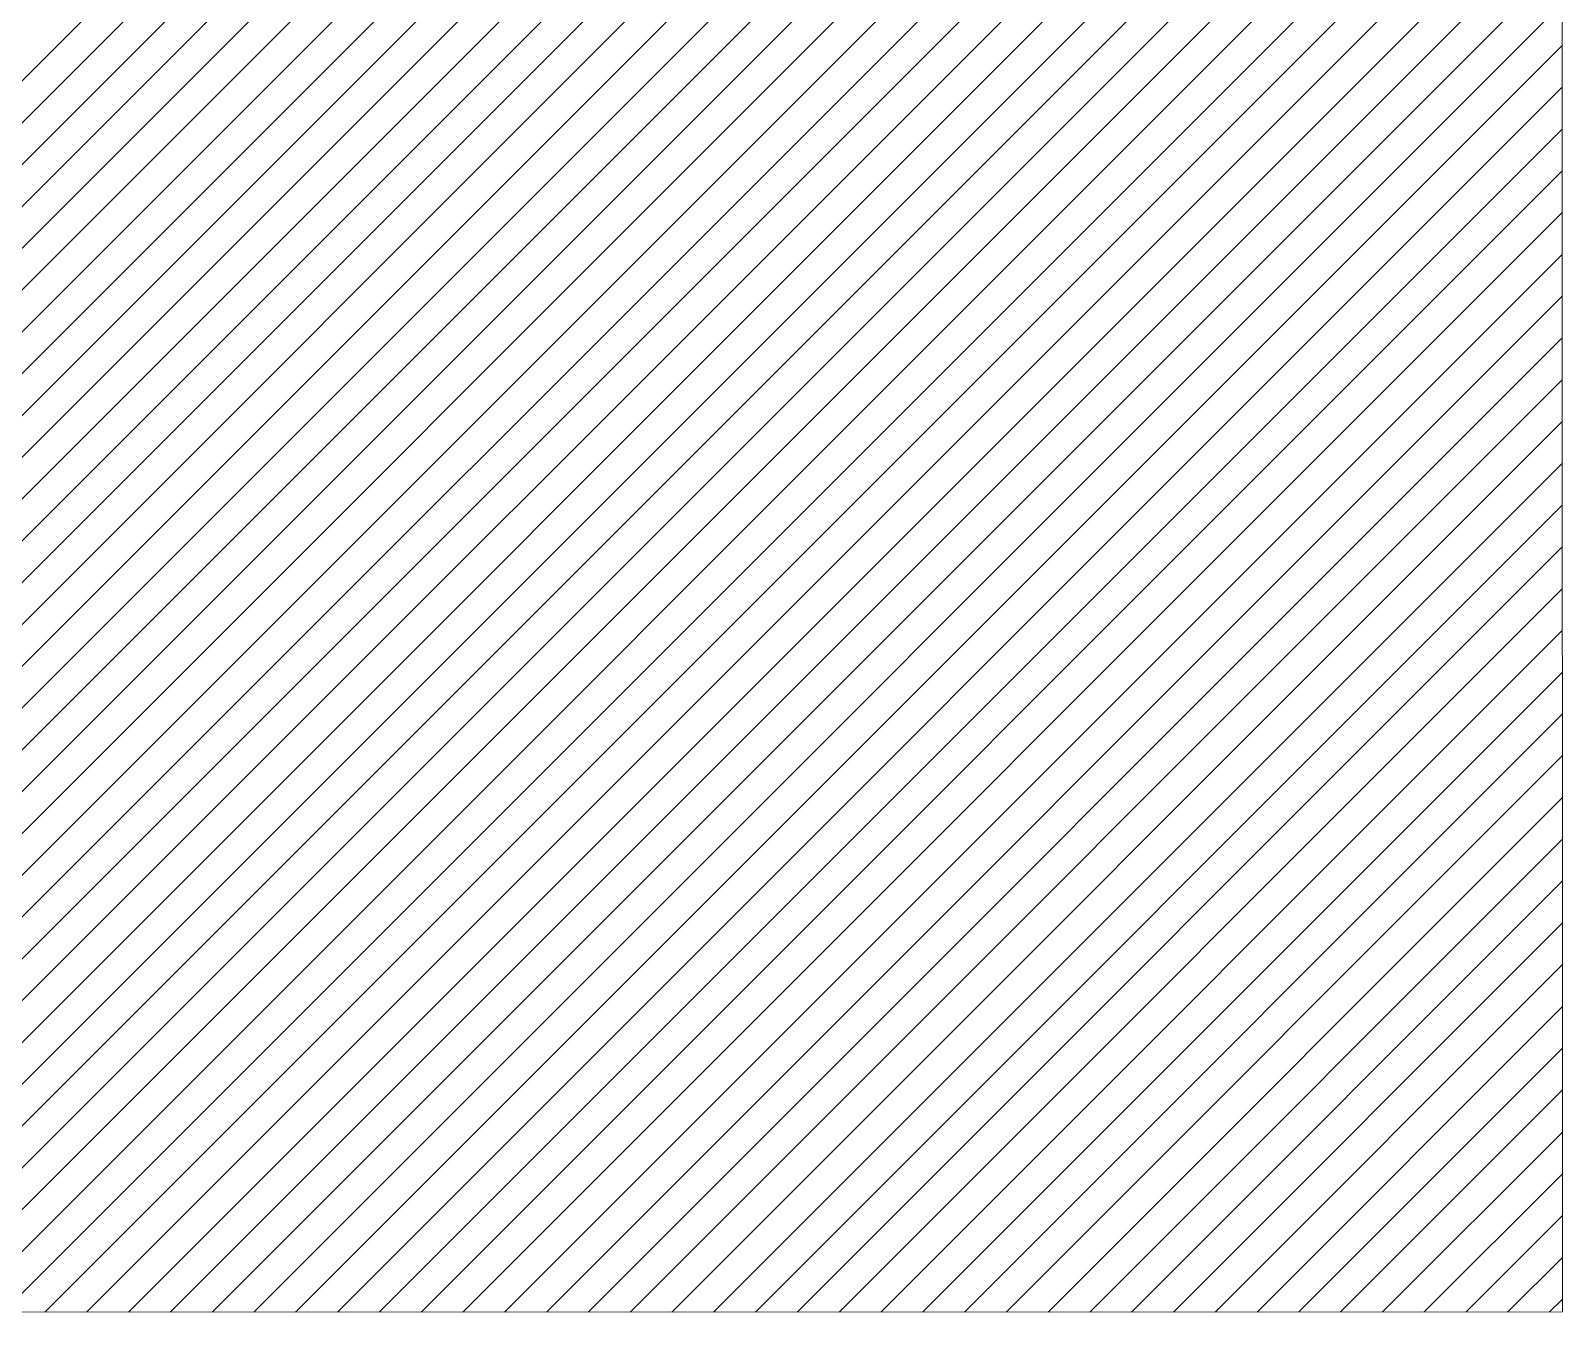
# Model space of a CAD drawing. Header units: centimetres. Extents: x 382474 to 805140, y 51501 to 135682.
# Drawn here: x 389468.836 to 389469.416, y 64864.03 to 64864.517 of the extents above; entities that cross this region are included whole.
import ezdxf

# ---------------------------------------------------------------- set-up
doc = ezdxf.new("R2010")
doc.units = ezdxf.units.CM
doc.layers.add('AR-FURNITURE', color=251, linetype='Continuous')

msp = doc.modelspace()

# ---------------------------------------------------------------- linework, layer by layer
at = {"layer": 'AR-FURNITURE', "color": 9, "lineweight": 15, "true_color": 0xafd9aa}
for p, q in [((389469.41633, 64864.03186), (389469.41466, 64877.46455)), ((389469.41633, 64864.03186), (389469.41466, 64877.46455)), ((389469.41633, 64864.03186), (389469.41466, 64877.46455)), ((389469.41633, 64864.03186), (389469.41466, 64877.46455)), ((389469.41633, 64864.03186), (389469.41466, 64877.46455)), ((389469.41633, 64864.03186), (389469.41466, 64877.46455)), ((389469.41633, 64864.03186), (389469.41466, 64877.46455)), ((389469.41633, 64864.03186), (389469.41466, 64877.46455)), ((389469.41633, 64864.03186), (389469.41466, 64877.46455)), ((389469.41633, 64864.03186), (389469.41466, 64877.46455)), ((389469.41633, 64864.03186), (389469.41466, 64877.46455)), ((389469.41633, 64864.03186), (389469.41466, 64877.46455)), ((389469.4162, 64865.08149), (389468.36671, 64864.03173)), ((389469.4162, 64865.08149), (389468.36671, 64864.03173)), ((389469.4162, 64865.08149), (389468.36671, 64864.03173)), ((389469.4162, 64865.08149), (389468.36671, 64864.03173)), ((389469.4162, 64865.08149), (389468.36671, 64864.03173)), ((389469.4162, 64865.08149), (389468.36671, 64864.03173)), ((389469.4162, 64865.08149), (389468.36671, 64864.03173)), ((389469.4162, 64865.08149), (389468.36671, 64864.03173)), ((389469.4162, 64865.08149), (389468.36671, 64864.03173)), ((389469.4162, 64865.08149), (389468.36671, 64864.03173)), ((389469.4162, 64865.08149), (389468.36671, 64864.03173)), ((389469.4162, 64865.08149), (389468.36671, 64864.03173)), ((389469.41621, 64865.06566), (389468.38254, 64864.03173)), ((389469.41621, 64865.06566), (389468.38254, 64864.03173)), ((389469.41621, 64865.06566), (389468.38254, 64864.03173)), ((389469.41621, 64865.06566), (389468.38254, 64864.03173)), ((389469.41621, 64865.06566), (389468.38254, 64864.03173)), ((389469.41621, 64865.06566), (389468.38254, 64864.03173)), ((389469.41621, 64865.06566), (389468.38254, 64864.03173)), ((389469.41621, 64865.06566), (389468.38254, 64864.03173)), ((389469.41621, 64865.06566), (389468.38254, 64864.03173)), ((389469.41621, 64865.06566), (389468.38254, 64864.03173)), ((389469.41621, 64865.06566), (389468.38254, 64864.03173)), ((389469.41621, 64865.06566), (389468.38254, 64864.03173)), ((389469.41621, 64865.04983), (389468.39837, 64864.03173)), ((389469.41621, 64865.04983), (389468.39837, 64864.03173)), ((389469.41621, 64865.04983), (389468.39837, 64864.03173)), ((389469.41621, 64865.04983), (389468.39837, 64864.03173)), ((389469.41621, 64865.04983), (389468.39837, 64864.03173)), ((389469.41621, 64865.04983), (389468.39837, 64864.03173)), ((389469.41621, 64865.04983), (389468.39837, 64864.03173)), ((389469.41621, 64865.04983), (389468.39837, 64864.03173)), ((389469.41621, 64865.04983), (389468.39837, 64864.03173)), ((389469.41621, 64865.04983), (389468.39837, 64864.03173)), ((389469.41621, 64865.04983), (389468.39837, 64864.03173)), ((389469.41621, 64865.04983), (389468.39837, 64864.03173)), ((389469.41621, 64865.034), (389468.4142, 64864.03173)), ((389469.41621, 64865.034), (389468.4142, 64864.03173)), ((389469.41621, 64865.034), (389468.4142, 64864.03173)), ((389469.41621, 64865.034), (389468.4142, 64864.03173)), ((389469.41621, 64865.034), (389468.4142, 64864.03173)), ((389469.41621, 64865.034), (389468.4142, 64864.03173)), ((389469.41621, 64865.034), (389468.4142, 64864.03173)), ((389469.41621, 64865.034), (389468.4142, 64864.03173)), ((389469.41621, 64865.034), (389468.4142, 64864.03173)), ((389469.41621, 64865.034), (389468.4142, 64864.03173)), ((389469.41621, 64865.034), (389468.4142, 64864.03173)), ((389469.41621, 64865.034), (389468.4142, 64864.03173)), ((389469.41621, 64865.01817), (389468.43003, 64864.03174)), ((389469.41621, 64865.01817), (389468.43003, 64864.03174)), ((389469.41621, 64865.01817), (389468.43003, 64864.03174)), ((389469.41621, 64865.01817), (389468.43003, 64864.03174)), ((389469.41621, 64865.01817), (389468.43003, 64864.03174)), ((389469.41621, 64865.01817), (389468.43003, 64864.03174)), ((389469.41621, 64865.01817), (389468.43003, 64864.03174)), ((389469.41621, 64865.01817), (389468.43003, 64864.03174)), ((389469.41621, 64865.01817), (389468.43003, 64864.03174)), ((389469.41621, 64865.01817), (389468.43003, 64864.03174)), ((389469.41621, 64865.01817), (389468.43003, 64864.03174)), ((389469.41621, 64865.01817), (389468.43003, 64864.03174)), ((389469.41621, 64865.00233), (389468.44586, 64864.03174)), ((389469.41621, 64865.00233), (389468.44586, 64864.03174)), ((389469.41621, 64865.00233), (389468.44586, 64864.03174)), ((389469.41621, 64865.00233), (389468.44586, 64864.03174)), ((389469.41621, 64865.00233), (389468.44586, 64864.03174)), ((389469.41621, 64865.00233), (389468.44586, 64864.03174)), ((389469.41621, 64865.00233), (389468.44586, 64864.03174)), ((389469.41621, 64865.00233), (389468.44586, 64864.03174)), ((389469.41621, 64865.00233), (389468.44586, 64864.03174)), ((389469.41621, 64865.00233), (389468.44586, 64864.03174)), ((389469.41621, 64865.00233), (389468.44586, 64864.03174)), ((389469.41621, 64865.00233), (389468.44586, 64864.03174)), ((389469.41622, 64864.9865), (389468.46169, 64864.03174)), ((389469.41622, 64864.9865), (389468.46169, 64864.03174)), ((389469.41622, 64864.9865), (389468.46169, 64864.03174)), ((389469.41622, 64864.9865), (389468.46169, 64864.03174)), ((389469.41622, 64864.9865), (389468.46169, 64864.03174)), ((389469.41622, 64864.9865), (389468.46169, 64864.03174)), ((389469.41622, 64864.9865), (389468.46169, 64864.03174)), ((389469.41622, 64864.9865), (389468.46169, 64864.03174)), ((389469.41622, 64864.9865), (389468.46169, 64864.03174)), ((389469.41622, 64864.9865), (389468.46169, 64864.03174)), ((389469.41622, 64864.9865), (389468.46169, 64864.03174)), ((389469.41622, 64864.9865), (389468.46169, 64864.03174)), ((389469.41622, 64864.97067), (389468.47752, 64864.03174)), ((389469.41622, 64864.97067), (389468.47752, 64864.03174)), ((389469.41622, 64864.97067), (389468.47752, 64864.03174)), ((389469.41622, 64864.97067), (389468.47752, 64864.03174)), ((389469.41622, 64864.97067), (389468.47752, 64864.03174)), ((389469.41622, 64864.97067), (389468.47752, 64864.03174)), ((389469.41622, 64864.97067), (389468.47752, 64864.03174)), ((389469.41622, 64864.97067), (389468.47752, 64864.03174)), ((389469.41622, 64864.97067), (389468.47752, 64864.03174)), ((389469.41622, 64864.97067), (389468.47752, 64864.03174)), ((389469.41622, 64864.97067), (389468.47752, 64864.03174)), ((389469.41622, 64864.97067), (389468.47752, 64864.03174)), ((389469.41622, 64864.95484), (389468.49335, 64864.03174)), ((389469.41622, 64864.95484), (389468.49335, 64864.03174)), ((389469.41622, 64864.95484), (389468.49335, 64864.03174)), ((389469.41622, 64864.95484), (389468.49335, 64864.03174)), ((389469.41622, 64864.95484), (389468.49335, 64864.03174)), ((389469.41622, 64864.95484), (389468.49335, 64864.03174)), ((389469.41622, 64864.95484), (389468.49335, 64864.03174)), ((389469.41622, 64864.95484), (389468.49335, 64864.03174)), ((389469.41622, 64864.95484), (389468.49335, 64864.03174)), ((389469.41622, 64864.95484), (389468.49335, 64864.03174)), ((389469.41622, 64864.95484), (389468.49335, 64864.03174)), ((389469.41622, 64864.95484), (389468.49335, 64864.03174)), ((389469.41622, 64864.93901), (389468.50918, 64864.03175)), ((389469.41622, 64864.93901), (389468.50918, 64864.03175)), ((389469.41622, 64864.93901), (389468.50918, 64864.03175)), ((389469.41622, 64864.93901), (389468.50918, 64864.03175)), ((389469.41622, 64864.93901), (389468.50918, 64864.03175)), ((389469.41622, 64864.93901), (389468.50918, 64864.03175)), ((389469.41622, 64864.93901), (389468.50918, 64864.03175)), ((389469.41622, 64864.93901), (389468.50918, 64864.03175)), ((389469.41622, 64864.93901), (389468.50918, 64864.03175)), ((389469.41622, 64864.93901), (389468.50918, 64864.03175)), ((389469.41622, 64864.93901), (389468.50918, 64864.03175)), ((389469.41622, 64864.93901), (389468.50918, 64864.03175)), ((389469.41622, 64864.92318), (389468.52501, 64864.03175)), ((389469.41622, 64864.92318), (389468.52501, 64864.03175)), ((389469.41622, 64864.92318), (389468.52501, 64864.03175)), ((389469.41622, 64864.92318), (389468.52501, 64864.03175)), ((389469.41622, 64864.92318), (389468.52501, 64864.03175)), ((389469.41622, 64864.92318), (389468.52501, 64864.03175)), ((389469.41622, 64864.92318), (389468.52501, 64864.03175)), ((389469.41622, 64864.92318), (389468.52501, 64864.03175)), ((389469.41622, 64864.92318), (389468.52501, 64864.03175)), ((389469.41622, 64864.92318), (389468.52501, 64864.03175)), ((389469.41622, 64864.92318), (389468.52501, 64864.03175)), ((389469.41622, 64864.92318), (389468.52501, 64864.03175)), ((389469.41623, 64864.90735), (389468.54084, 64864.03175)), ((389469.41623, 64864.90735), (389468.54084, 64864.03175)), ((389469.41623, 64864.90735), (389468.54084, 64864.03175)), ((389469.41623, 64864.90735), (389468.54084, 64864.03175)), ((389469.41623, 64864.90735), (389468.54084, 64864.03175)), ((389469.41623, 64864.90735), (389468.54084, 64864.03175)), ((389469.41623, 64864.90735), (389468.54084, 64864.03175)), ((389469.41623, 64864.90735), (389468.54084, 64864.03175)), ((389469.41623, 64864.90735), (389468.54084, 64864.03175)), ((389469.41623, 64864.90735), (389468.54084, 64864.03175)), ((389469.41623, 64864.90735), (389468.54084, 64864.03175)), ((389469.41623, 64864.90735), (389468.54084, 64864.03175)), ((389469.41623, 64864.89152), (389468.55667, 64864.03175)), ((389469.41623, 64864.89152), (389468.55667, 64864.03175)), ((389469.41623, 64864.89152), (389468.55667, 64864.03175)), ((389469.41623, 64864.89152), (389468.55667, 64864.03175)), ((389469.41623, 64864.89152), (389468.55667, 64864.03175)), ((389469.41623, 64864.89152), (389468.55667, 64864.03175)), ((389469.41623, 64864.89152), (389468.55667, 64864.03175)), ((389469.41623, 64864.89152), (389468.55667, 64864.03175)), ((389469.41623, 64864.89152), (389468.55667, 64864.03175)), ((389469.41623, 64864.89152), (389468.55667, 64864.03175)), ((389469.41623, 64864.89152), (389468.55667, 64864.03175)), ((389469.41623, 64864.89152), (389468.55667, 64864.03175)), ((389469.41623, 64864.87569), (389468.5725, 64864.03175)), ((389469.41623, 64864.87569), (389468.5725, 64864.03175)), ((389469.41623, 64864.87569), (389468.5725, 64864.03175)), ((389469.41623, 64864.87569), (389468.5725, 64864.03175)), ((389469.41623, 64864.87569), (389468.5725, 64864.03175)), ((389469.41623, 64864.87569), (389468.5725, 64864.03175)), ((389469.41623, 64864.87569), (389468.5725, 64864.03175)), ((389469.41623, 64864.87569), (389468.5725, 64864.03175)), ((389469.41623, 64864.87569), (389468.5725, 64864.03175)), ((389469.41623, 64864.87569), (389468.5725, 64864.03175)), ((389469.41623, 64864.87569), (389468.5725, 64864.03175)), ((389469.41623, 64864.87569), (389468.5725, 64864.03175)), ((389469.41623, 64864.85986), (389468.58833, 64864.03176)), ((389469.41623, 64864.85986), (389468.58833, 64864.03176)), ((389469.41623, 64864.85986), (389468.58833, 64864.03176)), ((389469.41623, 64864.85986), (389468.58833, 64864.03176)), ((389469.41623, 64864.85986), (389468.58833, 64864.03176)), ((389469.41623, 64864.85986), (389468.58833, 64864.03176)), ((389469.41623, 64864.85986), (389468.58833, 64864.03176)), ((389469.41623, 64864.85986), (389468.58833, 64864.03176)), ((389469.41623, 64864.85986), (389468.58833, 64864.03176)), ((389469.41623, 64864.85986), (389468.58833, 64864.03176)), ((389469.41623, 64864.85986), (389468.58833, 64864.03176)), ((389469.41623, 64864.85986), (389468.58833, 64864.03176)), ((389469.41623, 64864.84403), (389468.60416, 64864.03176)), ((389469.41623, 64864.84403), (389468.60416, 64864.03176)), ((389469.41623, 64864.84403), (389468.60416, 64864.03176)), ((389469.41623, 64864.84403), (389468.60416, 64864.03176)), ((389469.41623, 64864.84403), (389468.60416, 64864.03176)), ((389469.41623, 64864.84403), (389468.60416, 64864.03176)), ((389469.41623, 64864.84403), (389468.60416, 64864.03176)), ((389469.41623, 64864.84403), (389468.60416, 64864.03176)), ((389469.41623, 64864.84403), (389468.60416, 64864.03176)), ((389469.41623, 64864.84403), (389468.60416, 64864.03176)), ((389469.41623, 64864.84403), (389468.60416, 64864.03176)), ((389469.41623, 64864.84403), (389468.60416, 64864.03176)), ((389469.41624, 64864.8282), (389468.61999, 64864.03176)), ((389469.41624, 64864.8282), (389468.61999, 64864.03176)), ((389469.41624, 64864.8282), (389468.61999, 64864.03176)), ((389469.41624, 64864.8282), (389468.61999, 64864.03176)), ((389469.41624, 64864.8282), (389468.61999, 64864.03176)), ((389469.41624, 64864.8282), (389468.61999, 64864.03176)), ((389469.41624, 64864.8282), (389468.61999, 64864.03176)), ((389469.41624, 64864.8282), (389468.61999, 64864.03176)), ((389469.41624, 64864.8282), (389468.61999, 64864.03176)), ((389469.41624, 64864.8282), (389468.61999, 64864.03176)), ((389469.41624, 64864.8282), (389468.61999, 64864.03176)), ((389469.41624, 64864.8282), (389468.61999, 64864.03176)), ((389469.41624, 64864.81237), (389468.63583, 64864.03176)), ((389469.41624, 64864.81237), (389468.63583, 64864.03176)), ((389469.41624, 64864.81237), (389468.63583, 64864.03176)), ((389469.41624, 64864.81237), (389468.63583, 64864.03176)), ((389469.41624, 64864.81237), (389468.63583, 64864.03176)), ((389469.41624, 64864.81237), (389468.63583, 64864.03176)), ((389469.41624, 64864.81237), (389468.63583, 64864.03176)), ((389469.41624, 64864.81237), (389468.63583, 64864.03176)), ((389469.41624, 64864.81237), (389468.63583, 64864.03176)), ((389469.41624, 64864.81237), (389468.63583, 64864.03176)), ((389469.41624, 64864.81237), (389468.63583, 64864.03176)), ((389469.41624, 64864.81237), (389468.63583, 64864.03176)), ((389469.41624, 64864.79654), (389468.65166, 64864.03176)), ((389469.41624, 64864.79654), (389468.65166, 64864.03176)), ((389469.41624, 64864.79654), (389468.65166, 64864.03176)), ((389469.41624, 64864.79654), (389468.65166, 64864.03176)), ((389469.41624, 64864.79654), (389468.65166, 64864.03176)), ((389469.41624, 64864.79654), (389468.65166, 64864.03176)), ((389469.41624, 64864.79654), (389468.65166, 64864.03176)), ((389469.41624, 64864.79654), (389468.65166, 64864.03176)), ((389469.41624, 64864.79654), (389468.65166, 64864.03176)), ((389469.41624, 64864.79654), (389468.65166, 64864.03176)), ((389469.41624, 64864.79654), (389468.65166, 64864.03176)), ((389469.41624, 64864.79654), (389468.65166, 64864.03176)), ((389469.41624, 64864.78071), (389468.66749, 64864.03177)), ((389469.41624, 64864.78071), (389468.66749, 64864.03177)), ((389469.41624, 64864.78071), (389468.66749, 64864.03177)), ((389469.41624, 64864.78071), (389468.66749, 64864.03177)), ((389469.41624, 64864.78071), (389468.66749, 64864.03177)), ((389469.41624, 64864.78071), (389468.66749, 64864.03177)), ((389469.41624, 64864.78071), (389468.66749, 64864.03177)), ((389469.41624, 64864.78071), (389468.66749, 64864.03177)), ((389469.41624, 64864.78071), (389468.66749, 64864.03177)), ((389469.41624, 64864.78071), (389468.66749, 64864.03177)), ((389469.41624, 64864.78071), (389468.66749, 64864.03177)), ((389469.41624, 64864.78071), (389468.66749, 64864.03177)), ((389469.41624, 64864.76488), (389468.68332, 64864.03177)), ((389469.41624, 64864.76488), (389468.68332, 64864.03177)), ((389469.41624, 64864.76488), (389468.68332, 64864.03177)), ((389469.41624, 64864.76488), (389468.68332, 64864.03177)), ((389469.41624, 64864.76488), (389468.68332, 64864.03177)), ((389469.41624, 64864.76488), (389468.68332, 64864.03177)), ((389469.41624, 64864.76488), (389468.68332, 64864.03177)), ((389469.41624, 64864.76488), (389468.68332, 64864.03177)), ((389469.41624, 64864.76488), (389468.68332, 64864.03177)), ((389469.41624, 64864.76488), (389468.68332, 64864.03177)), ((389469.41624, 64864.76488), (389468.68332, 64864.03177)), ((389469.41624, 64864.76488), (389468.68332, 64864.03177)), ((389469.41625, 64864.74905), (389468.69915, 64864.03177)), ((389469.41625, 64864.74905), (389468.69915, 64864.03177)), ((389469.41625, 64864.74905), (389468.69915, 64864.03177)), ((389469.41625, 64864.74905), (389468.69915, 64864.03177)), ((389469.41625, 64864.74905), (389468.69915, 64864.03177)), ((389469.41625, 64864.74905), (389468.69915, 64864.03177)), ((389469.41625, 64864.74905), (389468.69915, 64864.03177)), ((389469.41625, 64864.74905), (389468.69915, 64864.03177)), ((389469.41625, 64864.74905), (389468.69915, 64864.03177)), ((389469.41625, 64864.74905), (389468.69915, 64864.03177)), ((389469.41625, 64864.74905), (389468.69915, 64864.03177)), ((389469.41625, 64864.74905), (389468.69915, 64864.03177)), ((389469.41625, 64864.73321), (389468.71498, 64864.03177)), ((389469.41625, 64864.73321), (389468.71498, 64864.03177)), ((389469.41625, 64864.73321), (389468.71498, 64864.03177)), ((389469.41625, 64864.73321), (389468.71498, 64864.03177)), ((389469.41625, 64864.73321), (389468.71498, 64864.03177)), ((389469.41625, 64864.73321), (389468.71498, 64864.03177)), ((389469.41625, 64864.73321), (389468.71498, 64864.03177)), ((389469.41625, 64864.73321), (389468.71498, 64864.03177)), ((389469.41625, 64864.73321), (389468.71498, 64864.03177)), ((389469.41625, 64864.73321), (389468.71498, 64864.03177)), ((389469.41625, 64864.73321), (389468.71498, 64864.03177)), ((389469.41625, 64864.73321), (389468.71498, 64864.03177)), ((389469.41625, 64864.71738), (389468.73081, 64864.03177)), ((389469.41625, 64864.71738), (389468.73081, 64864.03177)), ((389469.41625, 64864.71738), (389468.73081, 64864.03177)), ((389469.41625, 64864.71738), (389468.73081, 64864.03177)), ((389469.41625, 64864.71738), (389468.73081, 64864.03177)), ((389469.41625, 64864.71738), (389468.73081, 64864.03177)), ((389469.41625, 64864.71738), (389468.73081, 64864.03177)), ((389469.41625, 64864.71738), (389468.73081, 64864.03177)), ((389469.41625, 64864.71738), (389468.73081, 64864.03177)), ((389469.41625, 64864.71738), (389468.73081, 64864.03177)), ((389469.41625, 64864.71738), (389468.73081, 64864.03177)), ((389469.41625, 64864.71738), (389468.73081, 64864.03177)), ((389469.41625, 64864.70155), (389468.74664, 64864.03178)), ((389469.41625, 64864.70155), (389468.74664, 64864.03178)), ((389469.41625, 64864.70155), (389468.74664, 64864.03178)), ((389469.41625, 64864.70155), (389468.74664, 64864.03178)), ((389469.41625, 64864.70155), (389468.74664, 64864.03178)), ((389469.41625, 64864.70155), (389468.74664, 64864.03178)), ((389469.41625, 64864.70155), (389468.74664, 64864.03178)), ((389469.41625, 64864.70155), (389468.74664, 64864.03178)), ((389469.41625, 64864.70155), (389468.74664, 64864.03178)), ((389469.41625, 64864.70155), (389468.74664, 64864.03178)), ((389469.41625, 64864.70155), (389468.74664, 64864.03178)), ((389469.41625, 64864.70155), (389468.74664, 64864.03178)), ((389469.41625, 64864.68572), (389468.76247, 64864.03178)), ((389469.41625, 64864.68572), (389468.76247, 64864.03178)), ((389469.41625, 64864.68572), (389468.76247, 64864.03178)), ((389469.41625, 64864.68572), (389468.76247, 64864.03178)), ((389469.41625, 64864.68572), (389468.76247, 64864.03178)), ((389469.41625, 64864.68572), (389468.76247, 64864.03178)), ((389469.41625, 64864.68572), (389468.76247, 64864.03178)), ((389469.41625, 64864.68572), (389468.76247, 64864.03178)), ((389469.41625, 64864.68572), (389468.76247, 64864.03178)), ((389469.41625, 64864.68572), (389468.76247, 64864.03178)), ((389469.41625, 64864.68572), (389468.76247, 64864.03178)), ((389469.41625, 64864.68572), (389468.76247, 64864.03178)), ((389469.41626, 64864.66989), (389468.7783, 64864.03178)), ((389469.41626, 64864.66989), (389468.7783, 64864.03178)), ((389469.41626, 64864.66989), (389468.7783, 64864.03178)), ((389469.41626, 64864.66989), (389468.7783, 64864.03178)), ((389469.41626, 64864.66989), (389468.7783, 64864.03178)), ((389469.41626, 64864.66989), (389468.7783, 64864.03178)), ((389469.41626, 64864.66989), (389468.7783, 64864.03178)), ((389469.41626, 64864.66989), (389468.7783, 64864.03178)), ((389469.41626, 64864.66989), (389468.7783, 64864.03178)), ((389469.41626, 64864.66989), (389468.7783, 64864.03178)), ((389469.41626, 64864.66989), (389468.7783, 64864.03178)), ((389469.41626, 64864.66989), (389468.7783, 64864.03178)), ((389469.41626, 64864.65406), (389468.79413, 64864.03178)), ((389469.41626, 64864.65406), (389468.79413, 64864.03178)), ((389469.41626, 64864.65406), (389468.79413, 64864.03178)), ((389469.41626, 64864.65406), (389468.79413, 64864.03178)), ((389469.41626, 64864.65406), (389468.79413, 64864.03178)), ((389469.41626, 64864.65406), (389468.79413, 64864.03178)), ((389469.41626, 64864.65406), (389468.79413, 64864.03178)), ((389469.41626, 64864.65406), (389468.79413, 64864.03178)), ((389469.41626, 64864.65406), (389468.79413, 64864.03178)), ((389469.41626, 64864.65406), (389468.79413, 64864.03178)), ((389469.41626, 64864.65406), (389468.79413, 64864.03178)), ((389469.41626, 64864.65406), (389468.79413, 64864.03178)), ((389469.41626, 64864.63823), (389468.80996, 64864.03178)), ((389469.41626, 64864.63823), (389468.80996, 64864.03178)), ((389469.41626, 64864.63823), (389468.80996, 64864.03178)), ((389469.41626, 64864.63823), (389468.80996, 64864.03178)), ((389469.41626, 64864.63823), (389468.80996, 64864.03178)), ((389469.41626, 64864.63823), (389468.80996, 64864.03178)), ((389469.41626, 64864.63823), (389468.80996, 64864.03178)), ((389469.41626, 64864.63823), (389468.80996, 64864.03178)), ((389469.41626, 64864.63823), (389468.80996, 64864.03178)), ((389469.41626, 64864.63823), (389468.80996, 64864.03178)), ((389469.41626, 64864.63823), (389468.80996, 64864.03178)), ((389469.41626, 64864.63823), (389468.80996, 64864.03178)), ((389469.41626, 64864.6224), (389468.82579, 64864.03179)), ((389469.41626, 64864.6224), (389468.82579, 64864.03179)), ((389469.41626, 64864.6224), (389468.82579, 64864.03179)), ((389469.41626, 64864.6224), (389468.82579, 64864.03179)), ((389469.41626, 64864.6224), (389468.82579, 64864.03179)), ((389469.41626, 64864.6224), (389468.82579, 64864.03179)), ((389469.41626, 64864.6224), (389468.82579, 64864.03179)), ((389469.41626, 64864.6224), (389468.82579, 64864.03179)), ((389469.41626, 64864.6224), (389468.82579, 64864.03179)), ((389469.41626, 64864.6224), (389468.82579, 64864.03179)), ((389469.41626, 64864.6224), (389468.82579, 64864.03179)), ((389469.41626, 64864.6224), (389468.82579, 64864.03179)), ((389469.41626, 64864.60657), (389468.84162, 64864.03179)), ((389469.41626, 64864.60657), (389468.84162, 64864.03179)), ((389469.41626, 64864.60657), (389468.84162, 64864.03179)), ((389469.41626, 64864.60657), (389468.84162, 64864.03179)), ((389469.41626, 64864.60657), (389468.84162, 64864.03179)), ((389469.41626, 64864.60657), (389468.84162, 64864.03179)), ((389469.41626, 64864.60657), (389468.84162, 64864.03179)), ((389469.41626, 64864.60657), (389468.84162, 64864.03179)), ((389469.41626, 64864.60657), (389468.84162, 64864.03179)), ((389469.41626, 64864.60657), (389468.84162, 64864.03179)), ((389469.41626, 64864.60657), (389468.84162, 64864.03179)), ((389469.41626, 64864.60657), (389468.84162, 64864.03179)), ((389469.41626, 64864.59074), (389468.85745, 64864.03179)), ((389469.41626, 64864.59074), (389468.85745, 64864.03179)), ((389469.41626, 64864.59074), (389468.85745, 64864.03179)), ((389469.41626, 64864.59074), (389468.85745, 64864.03179)), ((389469.41626, 64864.59074), (389468.85745, 64864.03179)), ((389469.41626, 64864.59074), (389468.85745, 64864.03179)), ((389469.41626, 64864.59074), (389468.85745, 64864.03179)), ((389469.41626, 64864.59074), (389468.85745, 64864.03179)), ((389469.41626, 64864.59074), (389468.85745, 64864.03179)), ((389469.41626, 64864.59074), (389468.85745, 64864.03179)), ((389469.41626, 64864.59074), (389468.85745, 64864.03179)), ((389469.41626, 64864.59074), (389468.85745, 64864.03179)), ((389469.41627, 64864.57491), (389468.87328, 64864.03179)), ((389469.41627, 64864.57491), (389468.87328, 64864.03179)), ((389469.41627, 64864.57491), (389468.87328, 64864.03179)), ((389469.41627, 64864.57491), (389468.87328, 64864.03179)), ((389469.41627, 64864.57491), (389468.87328, 64864.03179)), ((389469.41627, 64864.57491), (389468.87328, 64864.03179)), ((389469.41627, 64864.57491), (389468.87328, 64864.03179)), ((389469.41627, 64864.57491), (389468.87328, 64864.03179)), ((389469.41627, 64864.57491), (389468.87328, 64864.03179)), ((389469.41627, 64864.57491), (389468.87328, 64864.03179)), ((389469.41627, 64864.57491), (389468.87328, 64864.03179)), ((389469.41627, 64864.57491), (389468.87328, 64864.03179)), ((389469.41627, 64864.55908), (389468.88911, 64864.03179)), ((389469.41627, 64864.55908), (389468.88911, 64864.03179)), ((389469.41627, 64864.55908), (389468.88911, 64864.03179)), ((389469.41627, 64864.55908), (389468.88911, 64864.03179)), ((389469.41627, 64864.55908), (389468.88911, 64864.03179)), ((389469.41627, 64864.55908), (389468.88911, 64864.03179)), ((389469.41627, 64864.55908), (389468.88911, 64864.03179)), ((389469.41627, 64864.55908), (389468.88911, 64864.03179)), ((389469.41627, 64864.55908), (389468.88911, 64864.03179)), ((389469.41627, 64864.55908), (389468.88911, 64864.03179)), ((389469.41627, 64864.55908), (389468.88911, 64864.03179)), ((389469.41627, 64864.55908), (389468.88911, 64864.03179)), ((389469.41627, 64864.54325), (389468.90495, 64864.0318)), ((389469.41627, 64864.54325), (389468.90495, 64864.0318)), ((389469.41627, 64864.54325), (389468.90495, 64864.0318)), ((389469.41627, 64864.54325), (389468.90495, 64864.0318)), ((389469.41627, 64864.54325), (389468.90495, 64864.0318)), ((389469.41627, 64864.54325), (389468.90495, 64864.0318)), ((389469.41627, 64864.54325), (389468.90495, 64864.0318)), ((389469.41627, 64864.54325), (389468.90495, 64864.0318)), ((389469.41627, 64864.54325), (389468.90495, 64864.0318)), ((389469.41627, 64864.54325), (389468.90495, 64864.0318)), ((389469.41627, 64864.54325), (389468.90495, 64864.0318)), ((389469.41627, 64864.54325), (389468.90495, 64864.0318)), ((389469.41627, 64864.52742), (389468.92078, 64864.0318)), ((389469.41627, 64864.52742), (389468.92078, 64864.0318)), ((389469.41627, 64864.52742), (389468.92078, 64864.0318)), ((389469.41627, 64864.52742), (389468.92078, 64864.0318)), ((389469.41627, 64864.52742), (389468.92078, 64864.0318)), ((389469.41627, 64864.52742), (389468.92078, 64864.0318)), ((389469.41627, 64864.52742), (389468.92078, 64864.0318)), ((389469.41627, 64864.52742), (389468.92078, 64864.0318)), ((389469.41627, 64864.52742), (389468.92078, 64864.0318)), ((389469.41627, 64864.52742), (389468.92078, 64864.0318)), ((389469.41627, 64864.52742), (389468.92078, 64864.0318)), ((389469.41627, 64864.52742), (389468.92078, 64864.0318)), ((389469.41627, 64864.51159), (389468.93661, 64864.0318)), ((389469.41627, 64864.51159), (389468.93661, 64864.0318)), ((389469.41627, 64864.51159), (389468.93661, 64864.0318)), ((389469.41627, 64864.51159), (389468.93661, 64864.0318)), ((389469.41627, 64864.51159), (389468.93661, 64864.0318)), ((389469.41627, 64864.51159), (389468.93661, 64864.0318)), ((389469.41627, 64864.51159), (389468.93661, 64864.0318)), ((389469.41627, 64864.51159), (389468.93661, 64864.0318)), ((389469.41627, 64864.51159), (389468.93661, 64864.0318)), ((389469.41627, 64864.51159), (389468.93661, 64864.0318)), ((389469.41627, 64864.51159), (389468.93661, 64864.0318)), ((389469.41627, 64864.51159), (389468.93661, 64864.0318)), ((389469.41628, 64864.49576), (389468.95244, 64864.0318)), ((389469.41628, 64864.49576), (389468.95244, 64864.0318)), ((389469.41628, 64864.49576), (389468.95244, 64864.0318)), ((389469.41628, 64864.49576), (389468.95244, 64864.0318)), ((389469.41628, 64864.49576), (389468.95244, 64864.0318)), ((389469.41628, 64864.49576), (389468.95244, 64864.0318)), ((389469.41628, 64864.49576), (389468.95244, 64864.0318)), ((389469.41628, 64864.49576), (389468.95244, 64864.0318)), ((389469.41628, 64864.49576), (389468.95244, 64864.0318)), ((389469.41628, 64864.49576), (389468.95244, 64864.0318)), ((389469.41628, 64864.49576), (389468.95244, 64864.0318)), ((389469.41628, 64864.49576), (389468.95244, 64864.0318)), ((389469.41628, 64864.47993), (389468.96827, 64864.0318)), ((389469.41628, 64864.47993), (389468.96827, 64864.0318)), ((389469.41628, 64864.47993), (389468.96827, 64864.0318)), ((389469.41628, 64864.47993), (389468.96827, 64864.0318)), ((389469.41628, 64864.47993), (389468.96827, 64864.0318)), ((389469.41628, 64864.47993), (389468.96827, 64864.0318)), ((389469.41628, 64864.47993), (389468.96827, 64864.0318)), ((389469.41628, 64864.47993), (389468.96827, 64864.0318)), ((389469.41628, 64864.47993), (389468.96827, 64864.0318)), ((389469.41628, 64864.47993), (389468.96827, 64864.0318)), ((389469.41628, 64864.47993), (389468.96827, 64864.0318)), ((389469.41628, 64864.47993), (389468.96827, 64864.0318)), ((389469.41628, 64864.4641), (389468.9841, 64864.0318)), ((389469.41628, 64864.4641), (389468.9841, 64864.0318)), ((389469.41628, 64864.4641), (389468.9841, 64864.0318)), ((389469.41628, 64864.4641), (389468.9841, 64864.0318)), ((389469.41628, 64864.4641), (389468.9841, 64864.0318)), ((389469.41628, 64864.4641), (389468.9841, 64864.0318)), ((389469.41628, 64864.4641), (389468.9841, 64864.0318)), ((389469.41628, 64864.4641), (389468.9841, 64864.0318)), ((389469.41628, 64864.4641), (389468.9841, 64864.0318)), ((389469.41628, 64864.4641), (389468.9841, 64864.0318)), ((389469.41628, 64864.4641), (389468.9841, 64864.0318)), ((389469.41628, 64864.4641), (389468.9841, 64864.0318)), ((389469.41628, 64864.44826), (389468.99993, 64864.03181)), ((389469.41628, 64864.44826), (389468.99993, 64864.03181)), ((389469.41628, 64864.44826), (389468.99993, 64864.03181)), ((389469.41628, 64864.44826), (389468.99993, 64864.03181)), ((389469.41628, 64864.44826), (389468.99993, 64864.03181)), ((389469.41628, 64864.44826), (389468.99993, 64864.03181)), ((389469.41628, 64864.44826), (389468.99993, 64864.03181)), ((389469.41628, 64864.44826), (389468.99993, 64864.03181)), ((389469.41628, 64864.44826), (389468.99993, 64864.03181)), ((389469.41628, 64864.44826), (389468.99993, 64864.03181)), ((389469.41628, 64864.44826), (389468.99993, 64864.03181)), ((389469.41628, 64864.44826), (389468.99993, 64864.03181)), ((389469.41628, 64864.43243), (389469.01576, 64864.03181)), ((389469.41628, 64864.43243), (389469.01576, 64864.03181)), ((389469.41628, 64864.43243), (389469.01576, 64864.03181)), ((389469.41628, 64864.43243), (389469.01576, 64864.03181)), ((389469.41628, 64864.43243), (389469.01576, 64864.03181)), ((389469.41628, 64864.43243), (389469.01576, 64864.03181)), ((389469.41628, 64864.43243), (389469.01576, 64864.03181)), ((389469.41628, 64864.43243), (389469.01576, 64864.03181)), ((389469.41628, 64864.43243), (389469.01576, 64864.03181)), ((389469.41628, 64864.43243), (389469.01576, 64864.03181)), ((389469.41628, 64864.43243), (389469.01576, 64864.03181)), ((389469.41628, 64864.43243), (389469.01576, 64864.03181)), ((389469.41629, 64864.4166), (389469.03159, 64864.03181)), ((389469.41629, 64864.4166), (389469.03159, 64864.03181)), ((389469.41629, 64864.4166), (389469.03159, 64864.03181)), ((389469.41629, 64864.4166), (389469.03159, 64864.03181)), ((389469.41629, 64864.4166), (389469.03159, 64864.03181)), ((389469.41629, 64864.4166), (389469.03159, 64864.03181)), ((389469.41629, 64864.4166), (389469.03159, 64864.03181)), ((389469.41629, 64864.4166), (389469.03159, 64864.03181)), ((389469.41629, 64864.4166), (389469.03159, 64864.03181)), ((389469.41629, 64864.4166), (389469.03159, 64864.03181)), ((389469.41629, 64864.4166), (389469.03159, 64864.03181)), ((389469.41629, 64864.4166), (389469.03159, 64864.03181)), ((389469.41629, 64864.40077), (389469.04742, 64864.03181)), ((389469.41629, 64864.40077), (389469.04742, 64864.03181)), ((389469.41629, 64864.40077), (389469.04742, 64864.03181)), ((389469.41629, 64864.40077), (389469.04742, 64864.03181)), ((389469.41629, 64864.40077), (389469.04742, 64864.03181)), ((389469.41629, 64864.40077), (389469.04742, 64864.03181)), ((389469.41629, 64864.40077), (389469.04742, 64864.03181)), ((389469.41629, 64864.40077), (389469.04742, 64864.03181)), ((389469.41629, 64864.40077), (389469.04742, 64864.03181)), ((389469.41629, 64864.40077), (389469.04742, 64864.03181)), ((389469.41629, 64864.40077), (389469.04742, 64864.03181)), ((389469.41629, 64864.40077), (389469.04742, 64864.03181)), ((389469.41629, 64864.38494), (389469.06325, 64864.03181)), ((389469.41629, 64864.38494), (389469.06325, 64864.03181)), ((389469.41629, 64864.38494), (389469.06325, 64864.03181)), ((389469.41629, 64864.38494), (389469.06325, 64864.03181)), ((389469.41629, 64864.38494), (389469.06325, 64864.03181)), ((389469.41629, 64864.38494), (389469.06325, 64864.03181)), ((389469.41629, 64864.38494), (389469.06325, 64864.03181)), ((389469.41629, 64864.38494), (389469.06325, 64864.03181)), ((389469.41629, 64864.38494), (389469.06325, 64864.03181)), ((389469.41629, 64864.38494), (389469.06325, 64864.03181)), ((389469.41629, 64864.38494), (389469.06325, 64864.03181)), ((389469.41629, 64864.38494), (389469.06325, 64864.03181)), ((389469.41629, 64864.36911), (389469.07908, 64864.03182)), ((389469.41629, 64864.36911), (389469.07908, 64864.03182)), ((389469.41629, 64864.36911), (389469.07908, 64864.03182)), ((389469.41629, 64864.36911), (389469.07908, 64864.03182)), ((389469.41629, 64864.36911), (389469.07908, 64864.03182)), ((389469.41629, 64864.36911), (389469.07908, 64864.03182)), ((389469.41629, 64864.36911), (389469.07908, 64864.03182)), ((389469.41629, 64864.36911), (389469.07908, 64864.03182)), ((389469.41629, 64864.36911), (389469.07908, 64864.03182)), ((389469.41629, 64864.36911), (389469.07908, 64864.03182)), ((389469.41629, 64864.36911), (389469.07908, 64864.03182)), ((389469.41629, 64864.36911), (389469.07908, 64864.03182)), ((389469.41629, 64864.35328), (389469.09491, 64864.03182)), ((389469.41629, 64864.35328), (389469.09491, 64864.03182)), ((389469.41629, 64864.35328), (389469.09491, 64864.03182)), ((389469.41629, 64864.35328), (389469.09491, 64864.03182)), ((389469.41629, 64864.35328), (389469.09491, 64864.03182)), ((389469.41629, 64864.35328), (389469.09491, 64864.03182)), ((389469.41629, 64864.35328), (389469.09491, 64864.03182)), ((389469.41629, 64864.35328), (389469.09491, 64864.03182)), ((389469.41629, 64864.35328), (389469.09491, 64864.03182)), ((389469.41629, 64864.35328), (389469.09491, 64864.03182)), ((389469.41629, 64864.35328), (389469.09491, 64864.03182)), ((389469.41629, 64864.35328), (389469.09491, 64864.03182)), ((389469.4163, 64864.33745), (389469.11074, 64864.03182)), ((389469.4163, 64864.33745), (389469.11074, 64864.03182)), ((389469.4163, 64864.33745), (389469.11074, 64864.03182)), ((389469.4163, 64864.33745), (389469.11074, 64864.03182)), ((389469.4163, 64864.33745), (389469.11074, 64864.03182)), ((389469.4163, 64864.33745), (389469.11074, 64864.03182)), ((389469.4163, 64864.33745), (389469.11074, 64864.03182)), ((389469.4163, 64864.33745), (389469.11074, 64864.03182)), ((389469.4163, 64864.33745), (389469.11074, 64864.03182)), ((389469.4163, 64864.33745), (389469.11074, 64864.03182)), ((389469.4163, 64864.33745), (389469.11074, 64864.03182)), ((389469.4163, 64864.33745), (389469.11074, 64864.03182)), ((389469.4163, 64864.32162), (389469.12657, 64864.03182)), ((389469.4163, 64864.32162), (389469.12657, 64864.03182)), ((389469.4163, 64864.32162), (389469.12657, 64864.03182)), ((389469.4163, 64864.32162), (389469.12657, 64864.03182)), ((389469.4163, 64864.32162), (389469.12657, 64864.03182)), ((389469.4163, 64864.32162), (389469.12657, 64864.03182)), ((389469.4163, 64864.32162), (389469.12657, 64864.03182)), ((389469.4163, 64864.32162), (389469.12657, 64864.03182)), ((389469.4163, 64864.32162), (389469.12657, 64864.03182)), ((389469.4163, 64864.32162), (389469.12657, 64864.03182)), ((389469.4163, 64864.32162), (389469.12657, 64864.03182)), ((389469.4163, 64864.32162), (389469.12657, 64864.03182)), ((389469.4163, 64864.30579), (389469.1424, 64864.03182)), ((389469.4163, 64864.30579), (389469.1424, 64864.03182)), ((389469.4163, 64864.30579), (389469.1424, 64864.03182)), ((389469.4163, 64864.30579), (389469.1424, 64864.03182)), ((389469.4163, 64864.30579), (389469.1424, 64864.03182)), ((389469.4163, 64864.30579), (389469.1424, 64864.03182)), ((389469.4163, 64864.30579), (389469.1424, 64864.03182)), ((389469.4163, 64864.30579), (389469.1424, 64864.03182)), ((389469.4163, 64864.30579), (389469.1424, 64864.03182)), ((389469.4163, 64864.30579), (389469.1424, 64864.03182)), ((389469.4163, 64864.30579), (389469.1424, 64864.03182)), ((389469.4163, 64864.30579), (389469.1424, 64864.03182)), ((389469.4163, 64864.28996), (389469.15823, 64864.03183)), ((389469.4163, 64864.28996), (389469.15823, 64864.03183)), ((389469.4163, 64864.28996), (389469.15823, 64864.03183)), ((389469.4163, 64864.28996), (389469.15823, 64864.03183)), ((389469.4163, 64864.28996), (389469.15823, 64864.03183)), ((389469.4163, 64864.28996), (389469.15823, 64864.03183)), ((389469.4163, 64864.28996), (389469.15823, 64864.03183)), ((389469.4163, 64864.28996), (389469.15823, 64864.03183)), ((389469.4163, 64864.28996), (389469.15823, 64864.03183)), ((389469.4163, 64864.28996), (389469.15823, 64864.03183)), ((389469.4163, 64864.28996), (389469.15823, 64864.03183)), ((389469.4163, 64864.28996), (389469.15823, 64864.03183)), ((389469.4163, 64864.27413), (389469.17407, 64864.03183)), ((389469.4163, 64864.27413), (389469.17407, 64864.03183)), ((389469.4163, 64864.27413), (389469.17407, 64864.03183)), ((389469.4163, 64864.27413), (389469.17407, 64864.03183)), ((389469.4163, 64864.27413), (389469.17407, 64864.03183)), ((389469.4163, 64864.27413), (389469.17407, 64864.03183)), ((389469.4163, 64864.27413), (389469.17407, 64864.03183)), ((389469.4163, 64864.27413), (389469.17407, 64864.03183)), ((389469.4163, 64864.27413), (389469.17407, 64864.03183)), ((389469.4163, 64864.27413), (389469.17407, 64864.03183)), ((389469.4163, 64864.27413), (389469.17407, 64864.03183)), ((389469.4163, 64864.27413), (389469.17407, 64864.03183)), ((389469.41631, 64864.2583), (389469.1899, 64864.03183)), ((389469.41631, 64864.2583), (389469.1899, 64864.03183)), ((389469.41631, 64864.2583), (389469.1899, 64864.03183)), ((389469.41631, 64864.2583), (389469.1899, 64864.03183)), ((389469.41631, 64864.2583), (389469.1899, 64864.03183)), ((389469.41631, 64864.2583), (389469.1899, 64864.03183)), ((389469.41631, 64864.2583), (389469.1899, 64864.03183)), ((389469.41631, 64864.2583), (389469.1899, 64864.03183)), ((389469.41631, 64864.2583), (389469.1899, 64864.03183)), ((389469.41631, 64864.2583), (389469.1899, 64864.03183)), ((389469.41631, 64864.2583), (389469.1899, 64864.03183)), ((389469.41631, 64864.2583), (389469.1899, 64864.03183)), ((389469.41631, 64864.24247), (389469.20573, 64864.03183)), ((389469.41631, 64864.24247), (389469.20573, 64864.03183)), ((389469.41631, 64864.24247), (389469.20573, 64864.03183)), ((389469.41631, 64864.24247), (389469.20573, 64864.03183)), ((389469.41631, 64864.24247), (389469.20573, 64864.03183)), ((389469.41631, 64864.24247), (389469.20573, 64864.03183)), ((389469.41631, 64864.24247), (389469.20573, 64864.03183)), ((389469.41631, 64864.24247), (389469.20573, 64864.03183)), ((389469.41631, 64864.24247), (389469.20573, 64864.03183)), ((389469.41631, 64864.24247), (389469.20573, 64864.03183)), ((389469.41631, 64864.24247), (389469.20573, 64864.03183)), ((389469.41631, 64864.24247), (389469.20573, 64864.03183)), ((389469.41631, 64864.22664), (389469.22156, 64864.03183)), ((389469.41631, 64864.22664), (389469.22156, 64864.03183)), ((389469.41631, 64864.22664), (389469.22156, 64864.03183)), ((389469.41631, 64864.22664), (389469.22156, 64864.03183)), ((389469.41631, 64864.22664), (389469.22156, 64864.03183)), ((389469.41631, 64864.22664), (389469.22156, 64864.03183)), ((389469.41631, 64864.22664), (389469.22156, 64864.03183)), ((389469.41631, 64864.22664), (389469.22156, 64864.03183)), ((389469.41631, 64864.22664), (389469.22156, 64864.03183)), ((389469.41631, 64864.22664), (389469.22156, 64864.03183)), ((389469.41631, 64864.22664), (389469.22156, 64864.03183)), ((389469.41631, 64864.22664), (389469.22156, 64864.03183)), ((389469.41631, 64864.21081), (389469.23739, 64864.03184)), ((389469.41631, 64864.21081), (389469.23739, 64864.03184)), ((389469.41631, 64864.21081), (389469.23739, 64864.03184)), ((389469.41631, 64864.21081), (389469.23739, 64864.03184)), ((389469.41631, 64864.21081), (389469.23739, 64864.03184)), ((389469.41631, 64864.21081), (389469.23739, 64864.03184)), ((389469.41631, 64864.21081), (389469.23739, 64864.03184)), ((389469.41631, 64864.21081), (389469.23739, 64864.03184)), ((389469.41631, 64864.21081), (389469.23739, 64864.03184)), ((389469.41631, 64864.21081), (389469.23739, 64864.03184)), ((389469.41631, 64864.21081), (389469.23739, 64864.03184)), ((389469.41631, 64864.21081), (389469.23739, 64864.03184)), ((389469.41631, 64864.19498), (389469.25322, 64864.03184)), ((389469.41631, 64864.19498), (389469.25322, 64864.03184)), ((389469.41631, 64864.19498), (389469.25322, 64864.03184)), ((389469.41631, 64864.19498), (389469.25322, 64864.03184)), ((389469.41631, 64864.19498), (389469.25322, 64864.03184)), ((389469.41631, 64864.19498), (389469.25322, 64864.03184)), ((389469.41631, 64864.19498), (389469.25322, 64864.03184)), ((389469.41631, 64864.19498), (389469.25322, 64864.03184)), ((389469.41631, 64864.19498), (389469.25322, 64864.03184)), ((389469.41631, 64864.19498), (389469.25322, 64864.03184)), ((389469.41631, 64864.19498), (389469.25322, 64864.03184)), ((389469.41631, 64864.19498), (389469.25322, 64864.03184)), ((389469.41632, 64864.17914), (389469.26905, 64864.03184)), ((389469.41632, 64864.17914), (389469.26905, 64864.03184)), ((389469.41632, 64864.17914), (389469.26905, 64864.03184)), ((389469.41632, 64864.17914), (389469.26905, 64864.03184)), ((389469.41632, 64864.17914), (389469.26905, 64864.03184)), ((389469.41632, 64864.17914), (389469.26905, 64864.03184)), ((389469.41632, 64864.17914), (389469.26905, 64864.03184)), ((389469.41632, 64864.17914), (389469.26905, 64864.03184)), ((389469.41632, 64864.17914), (389469.26905, 64864.03184)), ((389469.41632, 64864.17914), (389469.26905, 64864.03184)), ((389469.41632, 64864.17914), (389469.26905, 64864.03184)), ((389469.41632, 64864.17914), (389469.26905, 64864.03184)), ((389469.41632, 64864.16331), (389469.28488, 64864.03184)), ((389469.41632, 64864.16331), (389469.28488, 64864.03184)), ((389469.41632, 64864.16331), (389469.28488, 64864.03184)), ((389469.41632, 64864.16331), (389469.28488, 64864.03184)), ((389469.41632, 64864.16331), (389469.28488, 64864.03184)), ((389469.41632, 64864.16331), (389469.28488, 64864.03184)), ((389469.41632, 64864.16331), (389469.28488, 64864.03184)), ((389469.41632, 64864.16331), (389469.28488, 64864.03184)), ((389469.41632, 64864.16331), (389469.28488, 64864.03184)), ((389469.41632, 64864.16331), (389469.28488, 64864.03184)), ((389469.41632, 64864.16331), (389469.28488, 64864.03184)), ((389469.41632, 64864.16331), (389469.28488, 64864.03184)), ((389469.41632, 64864.14748), (389469.30071, 64864.03184)), ((389469.41632, 64864.14748), (389469.30071, 64864.03184)), ((389469.41632, 64864.14748), (389469.30071, 64864.03184)), ((389469.41632, 64864.14748), (389469.30071, 64864.03184)), ((389469.41632, 64864.14748), (389469.30071, 64864.03184)), ((389469.41632, 64864.14748), (389469.30071, 64864.03184)), ((389469.41632, 64864.14748), (389469.30071, 64864.03184)), ((389469.41632, 64864.14748), (389469.30071, 64864.03184)), ((389469.41632, 64864.14748), (389469.30071, 64864.03184)), ((389469.41632, 64864.14748), (389469.30071, 64864.03184)), ((389469.41632, 64864.14748), (389469.30071, 64864.03184)), ((389469.41632, 64864.14748), (389469.30071, 64864.03184)), ((389469.41632, 64864.13165), (389469.31654, 64864.03185)), ((389469.41632, 64864.13165), (389469.31654, 64864.03185)), ((389469.41632, 64864.13165), (389469.31654, 64864.03185)), ((389469.41632, 64864.13165), (389469.31654, 64864.03185)), ((389469.41632, 64864.13165), (389469.31654, 64864.03185)), ((389469.41632, 64864.13165), (389469.31654, 64864.03185)), ((389469.41632, 64864.13165), (389469.31654, 64864.03185)), ((389469.41632, 64864.13165), (389469.31654, 64864.03185)), ((389469.41632, 64864.13165), (389469.31654, 64864.03185)), ((389469.41632, 64864.13165), (389469.31654, 64864.03185)), ((389469.41632, 64864.13165), (389469.31654, 64864.03185)), ((389469.41632, 64864.13165), (389469.31654, 64864.03185)), ((389469.41632, 64864.11582), (389469.33237, 64864.03185)), ((389469.41632, 64864.11582), (389469.33237, 64864.03185)), ((389469.41632, 64864.11582), (389469.33237, 64864.03185)), ((389469.41632, 64864.11582), (389469.33237, 64864.03185)), ((389469.41632, 64864.11582), (389469.33237, 64864.03185)), ((389469.41632, 64864.11582), (389469.33237, 64864.03185)), ((389469.41632, 64864.11582), (389469.33237, 64864.03185)), ((389469.41632, 64864.11582), (389469.33237, 64864.03185)), ((389469.41632, 64864.11582), (389469.33237, 64864.03185)), ((389469.41632, 64864.11582), (389469.33237, 64864.03185)), ((389469.41632, 64864.11582), (389469.33237, 64864.03185)), ((389469.41632, 64864.11582), (389469.33237, 64864.03185)), ((389469.41633, 64864.09999), (389469.3482, 64864.03185)), ((389469.41633, 64864.09999), (389469.3482, 64864.03185)), ((389469.41633, 64864.09999), (389469.3482, 64864.03185)), ((389469.41633, 64864.09999), (389469.3482, 64864.03185)), ((389469.41633, 64864.09999), (389469.3482, 64864.03185)), ((389469.41633, 64864.09999), (389469.3482, 64864.03185)), ((389469.41633, 64864.09999), (389469.3482, 64864.03185)), ((389469.41633, 64864.09999), (389469.3482, 64864.03185)), ((389469.41633, 64864.09999), (389469.3482, 64864.03185)), ((389469.41633, 64864.09999), (389469.3482, 64864.03185)), ((389469.41633, 64864.09999), (389469.3482, 64864.03185)), ((389469.41633, 64864.09999), (389469.3482, 64864.03185)), ((389469.41633, 64864.08416), (389469.36403, 64864.03185)), ((389469.41633, 64864.08416), (389469.36403, 64864.03185)), ((389469.41633, 64864.08416), (389469.36403, 64864.03185)), ((389469.41633, 64864.08416), (389469.36403, 64864.03185)), ((389469.41633, 64864.08416), (389469.36403, 64864.03185)), ((389469.41633, 64864.08416), (389469.36403, 64864.03185)), ((389469.41633, 64864.08416), (389469.36403, 64864.03185)), ((389469.41633, 64864.08416), (389469.36403, 64864.03185)), ((389469.41633, 64864.08416), (389469.36403, 64864.03185)), ((389469.41633, 64864.08416), (389469.36403, 64864.03185)), ((389469.41633, 64864.08416), (389469.36403, 64864.03185)), ((389469.41633, 64864.08416), (389469.36403, 64864.03185)), ((389469.41633, 64864.06833), (389469.37986, 64864.03185)), ((389469.41633, 64864.06833), (389469.37986, 64864.03185)), ((389469.41633, 64864.06833), (389469.37986, 64864.03185)), ((389469.41633, 64864.06833), (389469.37986, 64864.03185)), ((389469.41633, 64864.06833), (389469.37986, 64864.03185)), ((389469.41633, 64864.06833), (389469.37986, 64864.03185)), ((389469.41633, 64864.06833), (389469.37986, 64864.03185)), ((389469.41633, 64864.06833), (389469.37986, 64864.03185)), ((389469.41633, 64864.06833), (389469.37986, 64864.03185)), ((389469.41633, 64864.06833), (389469.37986, 64864.03185)), ((389469.41633, 64864.06833), (389469.37986, 64864.03185)), ((389469.41633, 64864.06833), (389469.37986, 64864.03185)), ((389469.41633, 64864.0525), (389469.39569, 64864.03186)), ((389469.41633, 64864.0525), (389469.39569, 64864.03186)), ((389469.41633, 64864.0525), (389469.39569, 64864.03186)), ((389469.41633, 64864.0525), (389469.39569, 64864.03186)), ((389469.41633, 64864.0525), (389469.39569, 64864.03186)), ((389469.41633, 64864.0525), (389469.39569, 64864.03186)), ((389469.41633, 64864.0525), (389469.39569, 64864.03186)), ((389469.41633, 64864.0525), (389469.39569, 64864.03186)), ((389469.41633, 64864.0525), (389469.39569, 64864.03186)), ((389469.41633, 64864.0525), (389469.39569, 64864.03186)), ((389469.41633, 64864.0525), (389469.39569, 64864.03186)), ((389469.41633, 64864.0525), (389469.39569, 64864.03186)), ((389469.41633, 64864.03667), (389469.41152, 64864.03186)), ((389469.41633, 64864.03667), (389469.41152, 64864.03186)), ((389469.41633, 64864.03667), (389469.41152, 64864.03186)), ((389469.41633, 64864.03667), (389469.41152, 64864.03186)), ((389469.41633, 64864.03667), (389469.41152, 64864.03186)), ((389469.41633, 64864.03667), (389469.41152, 64864.03186)), ((389469.41633, 64864.03667), (389469.41152, 64864.03186)), ((389469.41633, 64864.03667), (389469.41152, 64864.03186)), ((389469.41633, 64864.03667), (389469.41152, 64864.03186)), ((389469.41633, 64864.03667), (389469.41152, 64864.03186)), ((389469.41633, 64864.03667), (389469.41152, 64864.03186)), ((389469.41633, 64864.03667), (389469.41152, 64864.03186)), ((389469.41633, 64864.03186), (389455.98365, 64864.03019)), ((389469.41633, 64864.03186), (389455.98365, 64864.03019)), ((389469.41633, 64864.03186), (389455.98365, 64864.03019)), ((389469.41633, 64864.03186), (389455.98365, 64864.03019)), ((389469.41633, 64864.03186), (389455.98365, 64864.03019)), ((389469.41633, 64864.03186), (389455.98365, 64864.03019)), ((389469.41633, 64864.03186), (389455.98365, 64864.03019)), ((389469.41633, 64864.03186), (389455.98365, 64864.03019)), ((389469.41633, 64864.03186), (389455.98365, 64864.03019)), ((389469.41633, 64864.03186), (389455.98365, 64864.03019)), ((389469.41633, 64864.03186), (389455.98365, 64864.03019)), ((389469.41633, 64864.03186), (389455.98365, 64864.03019))]:
    msp.add_line(p, q, dxfattribs=at)

doc.saveas('drawing.dxf')
